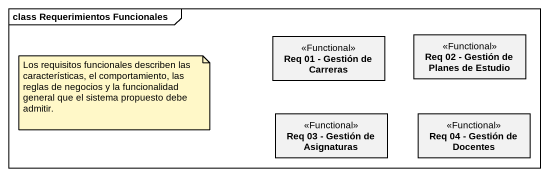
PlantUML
@startuml
mainframe class Requerimientos Funcionales
hide circle
hide empty members
class "Req 01 - Gestión de Carreras" as Req_01_Gestión_de_Carreras <<Functional>>
class "Req 02 - Gestión de Planes de Estudio" as Req_02_Gestión_de_Planes_de <<Functional>>
class "Req 03 - Gestión de Asignaturas" as Req_03_Gestión_de <<Functional>>
class "Req 04 - Gestión de Docentes" as Req_04_Gestión_de_Docentes <<Functional>>
note as N1
  Los requisitos funcionales describen las características, el comportamiento, las reglas de negocios y la funcionalidad general que el sistema propuesto debe admitir.
end note
@enduml
